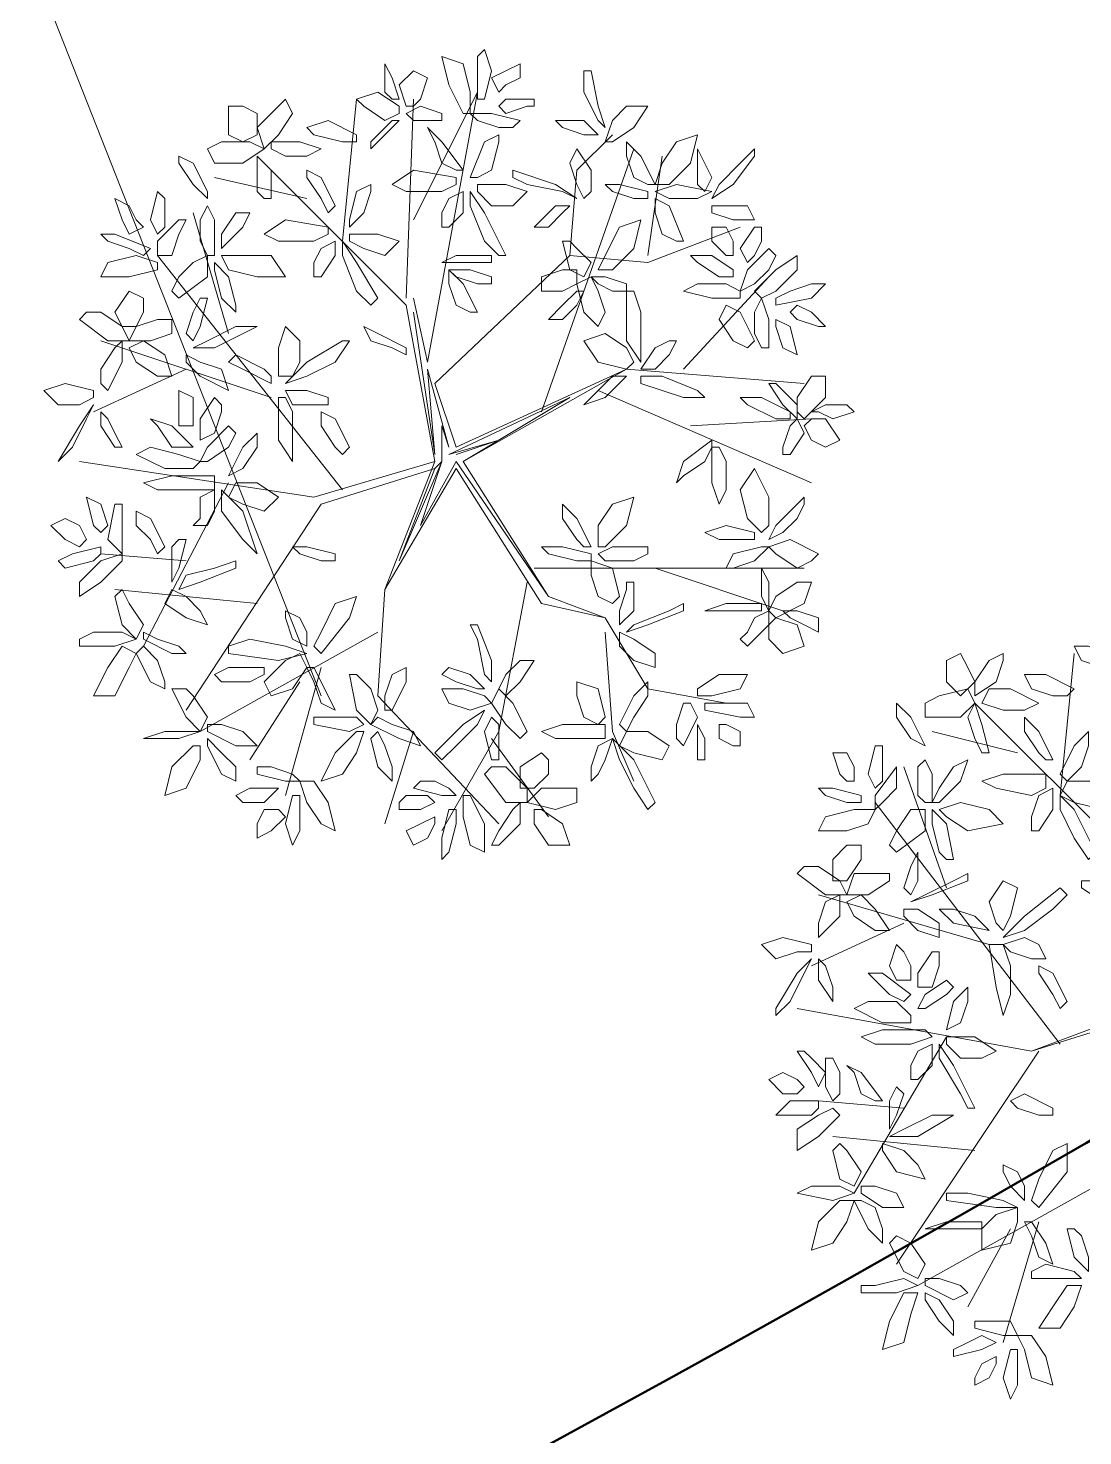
# Model space of a CAD drawing. Header units: millimetres. Extents: x 2529 to 2673, y 1639 to 1859.
# Drawn here: x 2622.04 to 2626.23, y 1717.54 to 1723.13 of the extents above; entities that cross this region are included whole.
import ezdxf

# ---------------------------------------------------------------- set-up
doc = ezdxf.new("R2010")
doc.units = ezdxf.units.MM
doc.layers.add('PDF_0', color=7, linetype='Continuous')
doc.layers.add('PDF_CVL_CUADCON_TIT', color=7, linetype='Continuous')

msp = doc.modelspace()

# ---------------------------------------------------------------- linework, layer by layer
at = {"layer": 'PDF_0', "lineweight": 9}
for points in [[(2623.8226, 1722.9087), (2623.8226, 1723.0216), (2623.8509, 1723.0499), (2623.8791, 1722.9652), (2623.8509, 1722.8522), (2623.8226, 1722.8522)], [(2623.4837, 1722.8522), (2623.512, 1722.8522), (2623.4837, 1722.9369), (2623.4555, 1722.9934), (2623.4555, 1722.9652), (2623.4555, 1722.8805)], [(2623.7944, 1722.7957), (2623.7661, 1722.7957), (2623.7097, 1722.9087), (2623.6814, 1723.0216), (2623.7661, 1722.9934), (2623.7944, 1722.8805)], [(2623.9073, 1722.8805), (2623.8791, 1722.9369), (2623.9356, 1722.9652), (2623.9921, 1722.9934), (2623.9921, 1722.9369), (2623.9356, 1722.9087)], [(2623.5685, 1722.824), (2623.5402, 1722.824), (2623.512, 1722.9087), (2623.5685, 1722.9652), (2623.6249, 1722.9369), (2623.5967, 1722.8522)], [(2624.2462, 1722.8805), (2624.3027, 1722.7675), (2624.3309, 1722.7393), (2624.3027, 1722.824), (2624.2745, 1722.9652), (2624.2462, 1722.9652)], [(2623.4555, 1722.7675), (2623.3708, 1722.824), (2623.3425, 1722.8522), (2623.4273, 1722.8805), (2623.512, 1722.824), (2623.512, 1722.7957)], [(2622.9472, 1722.7957), (2622.9472, 1722.711), (2622.8907, 1722.6828), (2622.8342, 1722.711), (2622.8342, 1722.824), (2622.8907, 1722.824)], [(2623.0601, 1722.8522), (2623.0884, 1722.7957), (2623.0319, 1722.711), (2622.9754, 1722.6545), (2622.9472, 1722.7393), (2623.0037, 1722.7957)], [(2623.6532, 1722.7675), (2623.5685, 1722.7675), (2623.5402, 1722.7957), (2623.5967, 1722.824), (2623.6814, 1722.7957), (2623.6814, 1722.7675)], [(2624.0203, 1722.824), (2623.9356, 1722.7957), (2623.9073, 1722.824), (2623.9356, 1722.8522), (2624.0485, 1722.8522), (2624.0485, 1722.824)], [(2624.3309, 1722.6828), (2624.3592, 1722.6828), (2624.4439, 1722.7393), (2624.5004, 1722.824), (2624.4157, 1722.824), (2624.3592, 1722.7675)], [(2623.2861, 1722.6828), (2623.1731, 1722.711), (2623.1449, 1722.7393), (2623.2296, 1722.7675), (2623.3425, 1722.711), (2623.3425, 1722.6828)], [(2623.4273, 1722.711), (2623.4837, 1722.7675), (2623.512, 1722.7675), (2623.4837, 1722.7393), (2623.399, 1722.6545), (2623.399, 1722.6828)], [(2623.9073, 1722.7393), (2623.8226, 1722.7675), (2623.7944, 1722.7957), (2623.8791, 1722.7957), (2623.9921, 1722.7675), (2623.9638, 1722.7393)], [(2624.1615, 1722.7393), (2624.1333, 1722.7675), (2624.2462, 1722.7675), (2624.3027, 1722.711), (2624.2462, 1722.711)], [(2623.6814, 1722.5981), (2623.6532, 1722.6828), (2623.6249, 1722.7393), (2623.6814, 1722.6828), (2623.7661, 1722.5698), (2623.7379, 1722.5698)], [(2623.8791, 1722.5698), (2623.9073, 1722.6828), (2623.9073, 1722.711), (2623.8509, 1722.6828), (2623.7944, 1722.5416), (2623.8226, 1722.5416)], [(2624.5286, 1722.5133), (2624.5851, 1722.5133), (2624.6698, 1722.5981), (2624.698, 1722.711), (2624.6133, 1722.6828), (2624.5569, 1722.5981)], [(2622.806, 1722.6828), (2622.919, 1722.6828), (2622.9754, 1722.6545), (2622.8907, 1722.5981), (2622.7778, 1722.5981), (2622.7495, 1722.6545)], [(2623.0037, 1722.6545), (2623.0037, 1722.6828), (2623.1166, 1722.6828), (2623.2013, 1722.6545), (2623.1449, 1722.6263), (2623.0601, 1722.6263)], [(2624.2462, 1722.4569), (2624.2745, 1722.4851), (2624.2745, 1722.5698), (2624.218, 1722.6545), (2624.1897, 1722.5981), (2624.218, 1722.5133)], [(2624.4439, 1722.5416), (2624.4157, 1722.6263), (2624.4157, 1722.6828), (2624.4721, 1722.6263), (2624.5286, 1722.5133), (2624.5004, 1722.5133)], [(2624.698, 1722.5981), (2624.698, 1722.5133), (2624.7263, 1722.4851), (2624.7545, 1722.5416), (2624.698, 1722.6545), (2624.698, 1722.6263)], [(2624.8675, 1722.5981), (2624.7828, 1722.5133), (2624.7545, 1722.4569), (2624.8392, 1722.5133), (2624.924, 1722.6263), (2624.924, 1722.6545)], [(2622.693, 1722.5133), (2622.6366, 1722.5981), (2622.6366, 1722.6263), (2622.693, 1722.5981), (2622.7495, 1722.4851), (2622.7495, 1722.4569)], [(2622.9472, 1722.4851), (2622.9472, 1722.5981), (2622.9472, 1722.6263), (2623.0037, 1722.5698), (2623.0037, 1722.4569), (2622.9754, 1722.4569)], [(2623.2013, 1722.4569), (2623.1449, 1722.5416), (2623.1449, 1722.5698), (2623.2013, 1722.5416), (2623.2578, 1722.4286), (2623.2296, 1722.4004)], [(2623.6814, 1722.4851), (2623.5402, 1722.4851), (2623.4837, 1722.5133), (2623.5685, 1722.5698), (2623.7379, 1722.5416), (2623.7379, 1722.5133)], [(2624.0203, 1722.5133), (2624.1615, 1722.4851), (2624.218, 1722.4569), (2624.1333, 1722.5133), (2623.9638, 1722.5698), (2623.9638, 1722.5416)], [(2622.5801, 1722.4286), (2622.5801, 1722.3439), (2622.5518, 1722.3157), (2622.5236, 1722.3721), (2622.5518, 1722.4851), (2622.5801, 1722.4569)], [(2623.3708, 1722.4004), (2623.399, 1722.4851), (2623.399, 1722.5133), (2623.3425, 1722.4851), (2623.3143, 1722.3721), (2623.3143, 1722.3439)], [(2623.6814, 1722.3439), (2623.7097, 1722.3439), (2623.7661, 1722.4004), (2623.7661, 1722.4851), (2623.7097, 1722.4569), (2623.6814, 1722.4004)], [(2623.8509, 1722.2874), (2623.7944, 1722.4286), (2623.7944, 1722.4851), (2623.8509, 1722.4004), (2623.9356, 1722.2309), (2623.9073, 1722.2309)], [(2623.8226, 1722.4851), (2623.8226, 1722.5133), (2623.9356, 1722.5133), (2624.0203, 1722.4851), (2623.9638, 1722.4286), (2623.8791, 1722.4286)], [(2624.4439, 1722.4569), (2624.3592, 1722.4851), (2624.3309, 1722.5133), (2624.3874, 1722.5133), (2624.5004, 1722.4851), (2624.5004, 1722.4569)], [(2624.698, 1722.4569), (2624.7545, 1722.4851), (2624.6133, 1722.5133), (2624.5286, 1722.4851), (2624.5851, 1722.4569)], [(2622.4954, 1722.3439), (2622.4389, 1722.3157), (2622.4106, 1722.3721), (2622.3824, 1722.4569), (2622.4389, 1722.4286), (2622.4671, 1722.3721)], [(2622.7213, 1722.2874), (2622.7213, 1722.3721), (2622.7495, 1722.4286), (2622.7778, 1722.3721), (2622.7778, 1722.2309), (2622.7495, 1722.2309)], [(2624.105, 1722.3439), (2624.0485, 1722.3439), (2624.1333, 1722.4286), (2624.1897, 1722.4286), (2624.1615, 1722.4004)], [(2624.5569, 1722.3157), (2624.5286, 1722.4004), (2624.5286, 1722.4569), (2624.5851, 1722.4286), (2624.6416, 1722.2874), (2624.6133, 1722.2874)], [(2624.7545, 1722.4286), (2624.7545, 1722.4004), (2624.8392, 1722.3721), (2624.924, 1722.3721), (2624.8957, 1722.4286), (2624.811, 1722.4286)], [(2622.6366, 1722.3157), (2622.6083, 1722.2309), (2622.5518, 1722.2309), (2622.5518, 1722.2874), (2622.6366, 1722.3721), (2622.6648, 1722.3721)], [(2622.806, 1722.3157), (2622.806, 1722.2592), (2622.8907, 1722.3439), (2622.919, 1722.4004), (2622.8625, 1722.4004)], [(2623.1731, 1722.2874), (2623.0319, 1722.2874), (2622.9754, 1722.3157), (2623.0601, 1722.3721), (2623.2296, 1722.3439), (2623.2296, 1722.3157)], [(2624.3027, 1722.1745), (2624.3592, 1722.1745), (2624.4439, 1722.2592), (2624.4721, 1722.3721), (2624.3874, 1722.3439), (2624.3309, 1722.2309)], [(2624.8392, 1722.2309), (2624.811, 1722.2309), (2624.7545, 1722.2874), (2624.7545, 1722.3439), (2624.811, 1722.3439), (2624.8392, 1722.2874)], [(2624.9522, 1722.2874), (2624.924, 1722.2309), (2624.8957, 1722.2027), (2624.8675, 1722.2592), (2624.924, 1722.3439), (2624.9522, 1722.3439)], [(2622.4389, 1722.2592), (2622.3542, 1722.2874), (2622.3259, 1722.3157), (2622.3824, 1722.3157), (2622.5236, 1722.2592), (2622.4954, 1722.2309)], [(2623.1731, 1722.1462), (2623.2013, 1722.1462), (2623.2578, 1722.2309), (2623.2578, 1722.2874), (2623.2013, 1722.2592), (2623.1731, 1722.2027)], [(2623.3425, 1722.0897), (2623.2861, 1722.2309), (2623.2861, 1722.2874), (2623.3425, 1722.2027), (2623.4273, 1722.0615), (2623.399, 1722.0333)], [(2623.3143, 1722.2874), (2623.3143, 1722.3157), (2623.4273, 1722.3157), (2623.512, 1722.2874), (2623.4555, 1722.2309), (2623.3708, 1722.2592)], [(2624.218, 1722.2592), (2624.2745, 1722.2027), (2624.2462, 1722.1462), (2624.1897, 1722.1745), (2624.1615, 1722.2874), (2624.1897, 1722.2874)], [(2622.5518, 1722.2027), (2622.5518, 1722.1745), (2622.4389, 1722.1462), (2622.3259, 1722.1462), (2622.3542, 1722.2027), (2622.4671, 1722.2309)], [(2622.6366, 1722.1462), (2622.693, 1722.2027), (2622.7495, 1722.2309), (2622.7495, 1722.1462), (2622.6366, 1722.0615), (2622.6083, 1722.0897)], [(2622.806, 1722.2309), (2622.8342, 1722.1745), (2622.9472, 1722.1462), (2623.0601, 1722.1462), (2623.0037, 1722.2309), (2622.8907, 1722.2309)], [(2623.8226, 1722.2027), (2623.7097, 1722.2027), (2623.6814, 1722.2027), (2623.7379, 1722.2309), (2623.8791, 1722.2309), (2623.8791, 1722.2027)], [(2624.7828, 1722.1462), (2624.698, 1722.2027), (2624.6698, 1722.2309), (2624.7545, 1722.2309), (2624.8392, 1722.1745), (2624.8392, 1722.1462)], [(2624.9804, 1722.1745), (2624.924, 1722.118), (2624.8675, 1722.0897), (2624.8957, 1722.1745), (2624.9804, 1722.2592), (2625.0087, 1722.2309)], [(2624.9522, 1722.0615), (2624.924, 1722.0897), (2625.0087, 1722.1745), (2625.0934, 1722.2309), (2625.0934, 1722.1745), (2625.0087, 1722.0897)], [(2622.806, 1722.0615), (2622.7778, 1722.1745), (2622.7778, 1722.2027), (2622.8342, 1722.1462), (2622.8625, 1722.0333), (2622.8625, 1722.005)], [(2623.8226, 1722.118), (2623.7379, 1722.1462), (2623.7097, 1722.1745), (2623.7944, 1722.1745), (2623.8791, 1722.1462), (2623.8791, 1722.118)], [(2623.7379, 1722.0333), (2623.7097, 1722.118), (2623.7097, 1722.1745), (2623.7661, 1722.118), (2623.8226, 1722.005), (2623.7944, 1722.005)], [(2624.218, 1722.1745), (2624.218, 1722.118), (2624.1615, 1722.0897), (2624.0768, 1722.0897), (2624.0768, 1722.1462), (2624.1615, 1722.1745)], [(2624.3027, 1722.0897), (2624.3309, 1722.005), (2624.3027, 1721.9485), (2624.2462, 1722.005), (2624.218, 1722.118), (2624.2745, 1722.1462)], [(2624.3592, 1722.0897), (2624.3027, 1722.118), (2624.2745, 1722.1462), (2624.3309, 1722.1462), (2624.4157, 1722.118), (2624.4157, 1722.0897)], [(2624.8675, 1722.0897), (2624.8675, 1722.0615), (2624.7545, 1722.0615), (2624.6416, 1722.0897), (2624.698, 1722.118), (2624.811, 1722.118)], [(2625.0652, 1722.0897), (2625.1499, 1722.118), (2625.2064, 1722.118), (2625.1499, 1722.0615), (2625.0087, 1722.0333), (2625.0087, 1722.0615)], [(2622.4954, 1722.005), (2622.4671, 1721.9485), (2622.4106, 1721.9485), (2622.3824, 1722.005), (2622.4389, 1722.0897), (2622.4954, 1722.0615)], [(2622.693, 1722.005), (2622.6648, 1721.9203), (2622.693, 1721.8921), (2622.7213, 1721.9485), (2622.7495, 1722.0615), (2622.7213, 1722.0615)], [(2624.2462, 1722.0897), (2624.218, 1722.0897), (2624.1615, 1722.0333), (2624.105, 1721.9768), (2624.1615, 1721.9768), (2624.218, 1722.0333)], [(2624.4721, 1722.005), (2624.4721, 1721.8638), (2624.4721, 1721.8073), (2624.4157, 1721.8921), (2624.4157, 1722.0897), (2624.4439, 1722.0897)], [(2624.924, 1721.9203), (2624.924, 1722.005), (2624.9522, 1722.0615), (2624.9804, 1721.9768), (2624.9804, 1721.8638), (2624.9522, 1721.8638)], [(2622.3259, 1722.005), (2622.4106, 1721.9485), (2622.4389, 1721.8921), (2622.3542, 1721.8921), (2622.2412, 1721.9768), (2622.2694, 1722.005)], [(2624.8392, 1721.8921), (2624.7828, 1721.9768), (2624.811, 1722.0333), (2624.8675, 1722.005), (2624.924, 1721.8921), (2624.8957, 1721.8638)], [(2625.0652, 1722.005), (2625.0934, 1722.0333), (2625.1499, 1722.005), (2625.2064, 1721.9485), (2625.1781, 1721.9485), (2625.0934, 1721.9768)], [(2622.6083, 1721.9768), (2622.6083, 1721.9203), (2622.5236, 1721.8921), (2622.4389, 1721.8921), (2622.4671, 1721.9485), (2622.5518, 1721.9768)], [(2622.8625, 1721.9485), (2622.7495, 1721.8921), (2622.693, 1721.8638), (2622.7778, 1721.8638), (2622.9472, 1721.9485), (2622.919, 1721.9485)], [(2623.0884, 1721.7509), (2623.0319, 1721.7509), (2623.0319, 1721.8638), (2623.0601, 1721.9485), (2623.1166, 1721.8921), (2623.1166, 1721.8073)], [(2623.4837, 1721.8638), (2623.399, 1721.8921), (2623.3708, 1721.9485), (2623.4273, 1721.9203), (2623.5402, 1721.8638), (2623.5402, 1721.8356)], [(2625.0369, 1721.8638), (2625.0934, 1721.8356), (2625.0652, 1721.9485), (2625.0087, 1721.9768), (2625.0087, 1721.9485)], [(2622.3259, 1721.7791), (2622.3824, 1721.8638), (2622.4106, 1721.8921), (2622.4106, 1721.8073), (2622.3542, 1721.6944), (2622.3259, 1721.7226)], [(2622.4389, 1721.8638), (2622.4954, 1721.8921), (2622.5801, 1721.8356), (2622.6083, 1721.7509), (2622.5518, 1721.7509), (2622.4671, 1721.8073)], [(2623.2578, 1721.8073), (2623.1449, 1721.7509), (2623.0601, 1721.7226), (2623.1449, 1721.8073), (2623.2861, 1721.8921), (2623.3143, 1721.8921)], [(2624.4439, 1721.8073), (2624.4157, 1721.7791), (2624.3027, 1721.8073), (2624.2462, 1721.8921), (2624.3309, 1721.9203), (2624.4157, 1721.8638)], [(2624.6133, 1721.8921), (2624.5851, 1721.8921), (2624.5286, 1721.8638), (2624.4721, 1721.7791), (2624.5286, 1721.7791), (2624.5851, 1721.8356)], [(2622.6648, 1721.8356), (2622.6648, 1721.8073), (2622.7213, 1721.7509), (2622.8342, 1721.6944), (2622.806, 1721.7791), (2622.7213, 1721.8073)], [(2622.9754, 1721.7791), (2622.8625, 1721.8356), (2622.8342, 1721.8073), (2622.8907, 1721.7791), (2623.0037, 1721.7226), (2623.0037, 1721.7509)], [(2622.2977, 1721.6661), (2622.2977, 1721.6944), (2622.1847, 1721.7226), (2622.1, 1721.6944), (2622.1565, 1721.6379), (2622.2412, 1721.6379)], [(2624.3592, 1721.7509), (2624.4157, 1721.7509), (2624.3309, 1721.6661), (2624.2462, 1721.6379), (2624.2745, 1721.6661)], [(2624.5569, 1721.7509), (2624.698, 1721.6944), (2624.7263, 1721.6661), (2624.6416, 1721.6661), (2624.4721, 1721.7226), (2624.4721, 1721.7509)], [(2625.0369, 1721.6944), (2625.0934, 1721.6379), (2625.0934, 1721.5814), (2625.0369, 1721.6379), (2624.9804, 1721.7226), (2625.0087, 1721.7226)], [(2625.0934, 1721.6661), (2625.1499, 1721.7509), (2625.2064, 1721.7509), (2625.2064, 1721.6661), (2625.1216, 1721.5814), (2625.0934, 1721.6097)], [(2622.693, 1721.5532), (2622.6366, 1721.5532), (2622.6366, 1721.6097), (2622.6366, 1721.6944), (2622.693, 1721.6661), (2622.693, 1721.5814)], [(2622.806, 1721.6097), (2622.7778, 1721.5249), (2622.7213, 1721.4967), (2622.7213, 1721.5814), (2622.7778, 1721.6661), (2622.806, 1721.6379)], [(2623.0884, 1721.6097), (2623.0884, 1721.4685), (2623.0884, 1721.412), (2623.0319, 1721.4967), (2623.0319, 1721.6661), (2623.0601, 1721.6661)], [(2623.2296, 1721.6379), (2623.2296, 1721.6661), (2623.1449, 1721.6944), (2623.0601, 1721.6944), (2623.0884, 1721.6379), (2623.1731, 1721.6379)], [(2625.0087, 1721.5814), (2624.8957, 1721.6379), (2624.8675, 1721.6661), (2624.9522, 1721.6661), (2625.0652, 1721.6097), (2625.0652, 1721.5814)], [(2622.213, 1721.4685), (2622.1565, 1721.412), (2622.2412, 1721.5532), (2622.2977, 1721.6379), (2622.2694, 1721.5814)], [(2622.3824, 1721.5249), (2622.3542, 1721.5814), (2622.3259, 1721.6097), (2622.3259, 1721.5532), (2622.3824, 1721.4685), (2622.4106, 1721.4685)], [(2623.2578, 1721.4685), (2623.2013, 1721.5532), (2623.2013, 1721.6097), (2623.2578, 1721.5814), (2623.3143, 1721.4685), (2623.2861, 1721.4402)], [(2625.1499, 1721.6097), (2625.1781, 1721.6097), (2625.2346, 1721.5814), (2625.3193, 1721.6097), (2625.2911, 1721.6379), (2625.2064, 1721.6379)], [(2622.6083, 1721.4685), (2622.5518, 1721.5532), (2622.5236, 1721.5814), (2622.6083, 1721.5532), (2622.693, 1721.4685), (2622.6648, 1721.4685)], [(2622.8342, 1721.4685), (2622.7495, 1721.412), (2622.7213, 1721.412), (2622.7495, 1721.4685), (2622.8342, 1721.5532), (2622.8625, 1721.5249)], [(2625.0369, 1721.4685), (2625.0652, 1721.5532), (2625.0934, 1721.5814), (2625.1216, 1721.5249), (2625.0652, 1721.4402), (2625.0369, 1721.4402)], [(2625.1216, 1721.5532), (2625.1499, 1721.5814), (2625.2064, 1721.5814), (2625.2628, 1721.4967), (2625.2064, 1721.4685), (2625.1499, 1721.4967)], [(2622.8907, 1721.3837), (2622.8342, 1721.3555), (2622.8907, 1721.4685), (2622.9472, 1721.5249), (2622.9472, 1721.4685)], [(2624.7263, 1721.412), (2624.6416, 1721.3555), (2624.6133, 1721.3273), (2624.6416, 1721.412), (2624.7545, 1721.4967), (2624.7545, 1721.4685)], [(2622.7213, 1721.412), (2622.693, 1721.3837), (2622.5801, 1721.3837), (2622.4671, 1721.4402), (2622.5236, 1721.4685), (2622.6366, 1721.4402)], [(2624.811, 1721.412), (2624.811, 1721.299), (2624.7828, 1721.2426), (2624.7545, 1721.3273), (2624.7545, 1721.4685), (2624.7828, 1721.4685)], [(2624.9522, 1721.1296), (2624.9804, 1721.1578), (2624.9804, 1721.2708), (2624.924, 1721.3837), (2624.8675, 1721.299), (2624.8957, 1721.1861)], [(2622.693, 1721.299), (2622.5518, 1721.299), (2622.4954, 1721.3273), (2622.6083, 1721.3555), (2622.7778, 1721.3555), (2622.7778, 1721.299)], [(2622.8342, 1721.2708), (2622.8625, 1721.3273), (2622.9472, 1721.3273), (2623.0319, 1721.2708), (2622.9754, 1721.2143), (2622.8907, 1721.2426)], [(2622.3259, 1721.2426), (2622.2694, 1721.2708), (2622.2977, 1721.1578), (2622.3259, 1721.1296), (2622.3542, 1721.1578)], [(2622.693, 1721.1578), (2622.7495, 1721.1578), (2622.7778, 1721.2143), (2622.7778, 1721.299), (2622.7213, 1721.2708), (2622.7213, 1721.1861)], [(2622.8907, 1721.1014), (2622.9472, 1721.0449), (2622.8907, 1721.2143), (2622.806, 1721.299), (2622.806, 1721.2143)], [(2624.3027, 1721.0731), (2624.3309, 1721.0731), (2624.4157, 1721.1578), (2624.4439, 1721.2708), (2624.3592, 1721.2426), (2624.3027, 1721.1578)], [(2625.0934, 1721.1861), (2625.0369, 1721.1296), (2624.9804, 1721.1014), (2625.0087, 1721.1578), (2625.1216, 1721.2708), (2625.1216, 1721.2426)], [(2622.4106, 1721.1861), (2622.4106, 1721.1014), (2622.4106, 1721.0449), (2622.3542, 1721.1014), (2622.3824, 1721.2426), (2622.4106, 1721.2426)], [(2622.5236, 1721.1014), (2622.4671, 1721.1578), (2622.4671, 1721.2143), (2622.5236, 1721.1861), (2622.5801, 1721.0731), (2622.5518, 1721.0449)], [(2624.218, 1721.1014), (2624.1615, 1721.1861), (2624.1615, 1721.2426), (2624.218, 1721.1861), (2624.2745, 1721.0731), (2624.2462, 1721.0731)], [(2622.2694, 1721.1014), (2622.2412, 1721.0731), (2622.1847, 1721.1014), (2622.1282, 1721.1578), (2622.1847, 1721.1861), (2622.2412, 1721.1578)], [(2624.8675, 1721.1014), (2624.7828, 1721.1014), (2624.7263, 1721.1296), (2624.811, 1721.1578), (2624.924, 1721.1296), (2624.924, 1721.1014)], [(2622.6083, 1721.0731), (2622.6083, 1720.9884), (2622.6083, 1720.9319), (2622.6366, 1720.9884), (2622.6648, 1721.1014), (2622.6366, 1721.1014)], [(2625.0934, 1720.9884), (2625.0087, 1721.0449), (2624.9804, 1721.0731), (2625.0652, 1721.1014), (2625.1781, 1721.0449), (2625.1499, 1721.0166)], [(2622.2977, 1721.0166), (2622.1847, 1720.9884), (2622.1565, 1721.0166), (2622.213, 1721.0449), (2622.3259, 1721.0731), (2622.3259, 1721.0449)], [(2622.4106, 1721.0449), (2622.4106, 1721.0166), (2622.3259, 1720.9319), (2622.2412, 1720.8754), (2622.2412, 1720.9319), (2622.3259, 1721.0166)], [(2623.2013, 1721.0166), (2623.1166, 1721.0449), (2623.0884, 1721.0731), (2623.1449, 1721.0731), (2623.2578, 1721.0449), (2623.2578, 1721.0166)], [(2624.218, 1721.0166), (2624.105, 1721.0449), (2624.0768, 1721.0731), (2624.1615, 1721.0731), (2624.2745, 1721.0449), (2624.2745, 1721.0166)], [(2624.4439, 1721.0166), (2624.3309, 1721.0166), (2624.3027, 1721.0449), (2624.3592, 1721.0731), (2624.5004, 1721.0731), (2624.5004, 1721.0449)], [(2624.924, 1721.0166), (2624.8392, 1720.9884), (2624.811, 1720.9884), (2624.8392, 1721.0449), (2624.9522, 1721.0731), (2624.9804, 1721.0731)], [(2622.7778, 1720.9884), (2622.6648, 1720.9602), (2622.6366, 1720.9037), (2622.7213, 1720.9319), (2622.8625, 1720.9884), (2622.8625, 1721.0166)], [(2624.3027, 1720.8754), (2624.2745, 1720.9602), (2624.2745, 1721.0166), (2624.3592, 1720.9884), (2624.3874, 1720.8754), (2624.3592, 1720.8472)], [(2624.9804, 1720.9319), (2624.9522, 1720.9884), (2624.9522, 1720.8754), (2624.9804, 1720.819), (2624.9804, 1720.8754)], [(2624.4157, 1720.9037), (2624.3874, 1720.819), (2624.3874, 1720.7625), (2624.4439, 1720.819), (2624.4439, 1720.9319), (2624.4157, 1720.9319)], [(2625.0087, 1720.8754), (2625.0934, 1720.9319), (2625.1499, 1720.9319), (2625.1216, 1720.8472), (2625.0087, 1720.7907), (2624.9804, 1720.819)], [(2622.4389, 1720.8472), (2622.4954, 1720.7625), (2622.4671, 1720.706), (2622.4106, 1720.7625), (2622.3824, 1720.8754), (2622.4106, 1720.9037)], [(2622.6083, 1720.9037), (2622.5801, 1720.8472), (2622.6648, 1720.7907), (2622.7495, 1720.7625), (2622.7213, 1720.819), (2622.6648, 1720.8754)], [(2623.2013, 1720.7342), (2623.2578, 1720.8472), (2623.3425, 1720.8754), (2623.3143, 1720.7907), (2623.2013, 1720.6495), (2623.1731, 1720.6778)], [(2623.0601, 1720.819), (2623.0601, 1720.7907), (2623.0884, 1720.706), (2623.1449, 1720.6778), (2623.1449, 1720.7342), (2623.1166, 1720.7907)], [(2624.5851, 1720.819), (2624.4439, 1720.7625), (2624.4157, 1720.7342), (2624.5004, 1720.7625), (2624.6416, 1720.819), (2624.6416, 1720.8472)], [(2624.8957, 1720.819), (2624.7828, 1720.819), (2624.7263, 1720.819), (2624.811, 1720.8472), (2624.9522, 1720.8472), (2624.9522, 1720.819)], [(2624.8957, 1720.7342), (2624.924, 1720.7907), (2624.9804, 1720.819), (2624.9804, 1720.7625), (2624.8957, 1720.6778), (2624.8675, 1720.706)], [(2625.0369, 1720.819), (2625.0652, 1720.7907), (2625.1216, 1720.7625), (2625.1781, 1720.7342), (2625.1781, 1720.7907), (2625.0934, 1720.819)], [(2623.8226, 1720.706), (2623.8509, 1720.5648), (2623.8791, 1720.5366), (2623.8791, 1720.6213), (2623.8226, 1720.7625), (2623.7944, 1720.7625)], [(2624.9804, 1720.7625), (2625.0087, 1720.7907), (2625.0934, 1720.7625), (2625.1216, 1720.6778), (2625.0369, 1720.6495), (2624.9804, 1720.706)], [(2622.2977, 1720.7342), (2622.4106, 1720.7342), (2622.4671, 1720.706), (2622.3824, 1720.6778), (2622.2412, 1720.6778), (2622.2412, 1720.706)], [(2622.5518, 1720.706), (2622.6366, 1720.6778), (2622.6648, 1720.6495), (2622.6083, 1720.6495), (2622.4954, 1720.706), (2622.4954, 1720.7342)], [(2622.919, 1720.706), (2623.0601, 1720.6778), (2623.1449, 1720.6495), (2623.0319, 1720.6213), (2622.8342, 1720.6495), (2622.8342, 1720.6778)], [(2624.3874, 1720.7342), (2624.3874, 1720.6778), (2624.4439, 1720.6213), (2624.5286, 1720.593), (2624.5286, 1720.6495), (2624.4439, 1720.706)], [(2622.4671, 1720.6495), (2622.4106, 1720.6778), (2622.3542, 1720.593), (2622.2977, 1720.4801), (2622.3824, 1720.4801), (2622.4389, 1720.593)], [(2622.5518, 1720.6213), (2622.5801, 1720.5366), (2622.5801, 1720.5083), (2622.5236, 1720.5366), (2622.4671, 1720.6495), (2622.4954, 1720.6778)], [(2623.1166, 1720.6495), (2623.1449, 1720.593), (2623.0884, 1720.5083), (2623.0037, 1720.4801), (2622.9754, 1720.5366), (2623.0601, 1720.6213)], [(2625.7712, 1720.593), (2625.7994, 1720.5366), (2625.7429, 1720.4801), (2625.6864, 1720.5366), (2625.6864, 1720.6213), (2625.7429, 1720.6495)], [(2625.9124, 1720.6495), (2625.9124, 1720.6213), (2625.8841, 1720.5366), (2625.7994, 1720.4801), (2625.7994, 1720.5366), (2625.8559, 1720.6213)], [(2626.3077, 1720.593), (2626.223, 1720.6213), (2626.1948, 1720.6778), (2626.2512, 1720.6778), (2626.3642, 1720.6213), (2626.3642, 1720.593)], [(2622.919, 1720.5366), (2622.806, 1720.5366), (2622.7778, 1720.5648), (2622.8342, 1720.593), (2622.9754, 1720.593), (2622.9754, 1720.5648)], [(2623.1731, 1720.5366), (2623.2013, 1720.4518), (2623.2578, 1720.4236), (2623.2296, 1720.4801), (2623.1731, 1720.593), (2623.1449, 1720.593)], [(2623.4555, 1720.4801), (2623.4837, 1720.5648), (2623.5402, 1720.593), (2623.5402, 1720.5366), (2623.4837, 1720.4236), (2623.4555, 1720.4236)], [(2623.7379, 1720.5366), (2623.8226, 1720.5083), (2623.8509, 1720.5083), (2623.7944, 1720.5648), (2623.7097, 1720.593), (2623.6814, 1720.5648)], [(2623.9073, 1720.5083), (2623.9356, 1720.4801), (2623.9921, 1720.5366), (2624.0485, 1720.6213), (2623.9921, 1720.6213), (2623.9356, 1720.5648)], [(2623.399, 1720.5083), (2623.4273, 1720.4236), (2623.399, 1720.3671), (2623.3425, 1720.4236), (2623.3143, 1720.5648), (2623.3425, 1720.5648)], [(2624.2462, 1720.3954), (2624.218, 1720.4801), (2624.218, 1720.5366), (2624.3027, 1720.5083), (2624.3309, 1720.3954), (2624.3027, 1720.3671)], [(2624.4439, 1720.3954), (2624.5004, 1720.4801), (2624.5004, 1720.5366), (2624.4439, 1720.4801), (2624.3874, 1720.3671), (2624.4157, 1720.3389)], [(2624.698, 1720.4801), (2624.698, 1720.5083), (2624.7828, 1720.5648), (2624.8957, 1720.5648), (2624.8675, 1720.5083), (2624.7545, 1720.4801)], [(2626.11, 1720.4801), (2626.0253, 1720.5083), (2625.9971, 1720.5648), (2626.0818, 1720.5648), (2626.1948, 1720.5083), (2626.1665, 1720.4801)], [(2622.693, 1720.4801), (2622.7495, 1720.3954), (2622.7213, 1720.3389), (2622.6648, 1720.3954), (2622.6083, 1720.5083), (2622.6648, 1720.5083)], [(2623.8791, 1720.4518), (2623.8509, 1720.4801), (2623.7661, 1720.5083), (2623.6814, 1720.5083), (2623.7097, 1720.4518), (2623.7944, 1720.4236)], [(2623.9356, 1720.3671), (2623.8791, 1720.4518), (2623.9073, 1720.5083), (2623.9638, 1720.4518), (2624.0203, 1720.3389), (2623.9921, 1720.3106)], [(2625.6582, 1720.4801), (2625.7712, 1720.5083), (2625.7994, 1720.4518), (2625.7429, 1720.3954), (2625.6017, 1720.3954), (2625.6017, 1720.4518)], [(2625.8276, 1720.4518), (2625.8559, 1720.5083), (2625.9406, 1720.5083), (2626.0536, 1720.4518), (2625.9971, 1720.4236), (2625.9124, 1720.4236)], [(2623.7379, 1720.2824), (2623.8226, 1720.3671), (2623.8509, 1720.4236), (2623.7661, 1720.3671), (2623.6532, 1720.2542), (2623.6814, 1720.2259)], [(2624.6133, 1720.3671), (2624.6416, 1720.4518), (2624.6698, 1720.4518), (2624.698, 1720.3954), (2624.6416, 1720.2824), (2624.6133, 1720.3106)], [(2624.7828, 1720.4518), (2624.8957, 1720.4518), (2624.924, 1720.3954), (2624.8675, 1720.3954), (2624.7263, 1720.4236), (2624.7263, 1720.4518)], [(2625.5452, 1720.3106), (2625.6017, 1720.2824), (2625.5452, 1720.3954), (2625.4888, 1720.4518), (2625.4888, 1720.3954)], [(2625.7994, 1720.3106), (2625.7712, 1720.3954), (2625.7994, 1720.4518), (2625.8276, 1720.3671), (2625.8559, 1720.2542), (2625.8276, 1720.2542)], [(2622.806, 1720.3671), (2622.8907, 1720.3389), (2622.9472, 1720.2824), (2622.8625, 1720.2824), (2622.7495, 1720.3389), (2622.7495, 1720.3671)], [(2623.2296, 1720.3954), (2623.3425, 1720.3954), (2623.3708, 1720.3671), (2623.3143, 1720.3389), (2623.1731, 1720.3671), (2623.1731, 1720.3954)], [(2623.4837, 1720.3671), (2623.5685, 1720.3389), (2623.5967, 1720.2824), (2623.512, 1720.3106), (2623.399, 1720.3671), (2623.4273, 1720.3954)], [(2623.9073, 1720.2824), (2623.9073, 1720.3671), (2623.8791, 1720.3954), (2623.8509, 1720.3389), (2623.8791, 1720.2259), (2623.9073, 1720.2259)], [(2624.2462, 1720.3106), (2624.1333, 1720.3106), (2624.0768, 1720.3389), (2624.1615, 1720.3671), (2624.3309, 1720.3671), (2624.3309, 1720.3106)], [(2624.698, 1720.2542), (2624.698, 1720.3389), (2624.698, 1720.3671), (2624.7263, 1720.3106), (2624.7263, 1720.2259), (2624.698, 1720.2259)], [(2624.7828, 1720.3671), (2624.811, 1720.3671), (2624.8675, 1720.3389), (2624.8675, 1720.2824), (2624.8392, 1720.2824), (2624.7828, 1720.3106)], [(2626.0536, 1720.2542), (2625.9971, 1720.3389), (2625.9971, 1720.3954), (2626.0536, 1720.3389), (2626.11, 1720.2259), (2626.0818, 1720.2259)], [(2622.5801, 1720.3389), (2622.6648, 1720.3389), (2622.7213, 1720.3389), (2622.6366, 1720.3106), (2622.5236, 1720.3106), (2622.4954, 1720.3106)], [(2622.806, 1720.2542), (2622.8625, 1720.1977), (2622.8625, 1720.1412), (2622.806, 1720.1694), (2622.7495, 1720.2824), (2622.7495, 1720.3106)], [(2623.3708, 1720.3389), (2623.3425, 1720.3389), (2623.2578, 1720.2542), (2623.2013, 1720.1412), (2623.2861, 1720.1694), (2623.3425, 1720.2542)], [(2623.4555, 1720.2824), (2623.4837, 1720.1977), (2623.4837, 1720.1412), (2623.4273, 1720.1977), (2623.399, 1720.3106), (2623.4273, 1720.3389)], [(2624.2745, 1720.1412), (2624.3027, 1720.1694), (2624.3309, 1720.2259), (2624.3592, 1720.3106), (2624.3027, 1720.2824), (2624.2745, 1720.1977)], [(2624.4439, 1720.113), (2624.3874, 1720.2259), (2624.3592, 1720.3106), (2624.4439, 1720.2259), (2624.5286, 1720.0565), (2624.5004, 1720.0282)], [(2624.3874, 1720.2824), (2624.4157, 1720.3389), (2624.5004, 1720.3389), (2624.5851, 1720.2824), (2624.5569, 1720.2259), (2624.4439, 1720.2542)], [(2626.223, 1720.1977), (2626.2512, 1720.2824), (2626.2512, 1720.3389), (2626.1948, 1720.2824), (2626.1383, 1720.1694), (2626.1665, 1720.1412)], [(2622.7213, 1720.2824), (2622.693, 1720.2824), (2622.6083, 1720.1977), (2622.5801, 1720.0847), (2622.6648, 1720.113), (2622.7213, 1720.2259)], [(2624.105, 1720.1694), (2624.0485, 1720.113), (2623.9921, 1720.113), (2623.9921, 1720.1977), (2624.0768, 1720.2542), (2624.105, 1720.2259)], [(2625.3193, 1720.1412), (2625.2911, 1720.1412), (2625.2628, 1720.1694), (2625.2346, 1720.2542), (2625.2911, 1720.2542), (2625.3193, 1720.1977)], [(2625.4323, 1720.2259), (2625.4323, 1720.1412), (2625.404, 1720.113), (2625.3758, 1720.1694), (2625.404, 1720.2824), (2625.4323, 1720.2824)], [(2623.0037, 1720.1977), (2623.0884, 1720.1694), (2623.1166, 1720.1412), (2623.0601, 1720.1412), (2622.9472, 1720.1694), (2622.9472, 1720.1977)], [(2623.9356, 1720.1977), (2624.0203, 1720.113), (2624.0203, 1720.0565), (2623.9356, 1720.0565), (2623.8509, 1720.1694), (2623.8791, 1720.1977)], [(2625.4888, 1720.113), (2625.4323, 1720.0565), (2625.404, 1720.0282), (2625.404, 1720.0847), (2625.4888, 1720.1977), (2625.4888, 1720.1694)], [(2625.5735, 1720.0847), (2625.5735, 1720.1977), (2625.6017, 1720.2259), (2625.63, 1720.1694), (2625.63, 1720.0565), (2625.6017, 1720.0565)], [(2625.6582, 1720.113), (2625.7147, 1720.1977), (2625.7712, 1720.2259), (2625.7429, 1720.1412), (2625.6582, 1720.0565), (2625.63, 1720.0565)], [(2623.1166, 1720.1412), (2623.1731, 1720.1412), (2623.2296, 1720.0565), (2623.2578, 1719.9435), (2623.2013, 1719.9718), (2623.1449, 1720.0565)], [(2623.6532, 1720.1412), (2623.7097, 1720.113), (2623.7379, 1720.0847), (2623.6814, 1720.0847), (2623.5685, 1720.113), (2623.5967, 1720.1412)], [(2626.0253, 1720.0847), (2625.8841, 1720.113), (2625.8276, 1720.1412), (2625.9124, 1720.1694), (2626.0818, 1720.1694), (2626.0818, 1720.113)], [(2626.1383, 1720.0847), (2626.1665, 1720.1412), (2626.2795, 1720.1412), (2626.3642, 1720.0847), (2626.3077, 1720.0282), (2626.1948, 1720.0565)], [(2622.919, 1720.113), (2623.0037, 1720.113), (2623.0319, 1720.113), (2622.9754, 1720.0565), (2622.8907, 1720.0565), (2622.8625, 1720.0847)], [(2623.1166, 1720.0282), (2623.1166, 1719.9435), (2623.0884, 1719.887), (2623.0601, 1719.9718), (2623.0884, 1720.0847), (2623.1166, 1720.0847)], [(2623.5402, 1720.0847), (2623.6249, 1720.0847), (2623.6532, 1720.0565), (2623.5967, 1720.0282), (2623.512, 1720.0282), (2623.512, 1720.0565)], [(2623.7661, 1720.0847), (2623.7944, 1720.0847), (2623.8509, 1719.9718), (2623.8509, 1719.8588), (2623.7944, 1719.887), (2623.7661, 1720)], [(2624.218, 1720.113), (2624.218, 1720.0565), (2624.1333, 1720.0282), (2624.0203, 1720.0565), (2624.0768, 1720.113), (2624.1615, 1720.113)], [(2625.2911, 1720.0565), (2625.2064, 1720.0847), (2625.1781, 1720.113), (2625.2346, 1720.113), (2625.3476, 1720.0847), (2625.3476, 1720.0565)], [(2626.0253, 1719.9435), (2626.0536, 1719.9435), (2626.11, 1720.0282), (2626.11, 1720.113), (2626.0536, 1720.0847), (2626.0253, 1720)], [(2626.1948, 1719.9153), (2626.1383, 1720.0282), (2626.1383, 1720.0847), (2626.1948, 1720.0282), (2626.2795, 1719.8588), (2626.2512, 1719.8306)], [(2623.0319, 1720.0282), (2623.0601, 1720), (2623.0037, 1719.9435), (2622.9472, 1719.9153), (2622.9472, 1719.9718), (2622.9754, 1720.0282)], [(2623.7379, 1719.9718), (2623.7097, 1719.8588), (2623.6814, 1719.8306), (2623.6814, 1719.9153), (2623.7097, 1720.0282), (2623.7379, 1720.0282)], [(2623.9073, 1719.9435), (2623.9638, 1720.0282), (2623.9921, 1720.0565), (2623.9921, 1719.9718), (2623.9073, 1719.887), (2623.8791, 1719.887)], [(2624.0485, 1720.0282), (2624.0768, 1720.0282), (2624.1615, 1719.9718), (2624.1897, 1719.887), (2624.105, 1719.887), (2624.0485, 1719.9718)], [(2625.404, 1720.0282), (2625.3758, 1719.9718), (2625.2911, 1719.9435), (2625.1781, 1719.9435), (2625.2064, 1720), (2625.3193, 1720.0282)], [(2625.4888, 1719.9435), (2625.5452, 1720.0282), (2625.6017, 1720.0282), (2625.6017, 1719.9435), (2625.4888, 1719.8588), (2625.4605, 1719.887)], [(2625.6582, 1719.8588), (2625.63, 1719.9718), (2625.63, 1720.0282), (2625.6864, 1719.9718), (2625.7147, 1719.8306), (2625.6864, 1719.8306)], [(2625.6582, 1720.0282), (2625.6864, 1720), (2625.7712, 1719.9435), (2625.9124, 1719.9718), (2625.8559, 1720.0282), (2625.7429, 1720.0565)], [(2623.6532, 1720), (2623.6532, 1719.9718), (2623.6249, 1719.9153), (2623.5685, 1719.887), (2623.5402, 1719.9435), (2623.5967, 1719.9718)], [(2625.3476, 1719.8306), (2625.2911, 1719.7458), (2625.2346, 1719.7458), (2625.2346, 1719.8306), (2625.2911, 1719.887), (2625.3476, 1719.887)], [(2625.5452, 1719.8023), (2625.5735, 1719.8588), (2625.5735, 1719.7458), (2625.5452, 1719.6894), (2625.517, 1719.7176)], [(2625.1781, 1719.8023), (2625.2628, 1719.7458), (2625.2911, 1719.6894), (2625.2064, 1719.6894), (2625.0934, 1719.7741), (2625.1216, 1719.8023)], [(2625.4605, 1719.7741), (2625.4605, 1719.7458), (2625.3758, 1719.6894), (2625.2911, 1719.6894), (2625.3193, 1719.7741), (2625.404, 1719.7741)], [(2625.7147, 1719.7458), (2625.6017, 1719.6894), (2625.5452, 1719.6611), (2625.63, 1719.6894), (2625.7712, 1719.7458), (2625.7712, 1719.7741)], [(2625.9124, 1719.5482), (2625.8841, 1719.5764), (2625.8559, 1719.6611), (2625.9124, 1719.7458), (2625.9688, 1719.7176), (2625.9406, 1719.6047)], [(2626.3077, 1719.6611), (2626.223, 1719.7176), (2626.223, 1719.7458), (2626.2795, 1719.7458), (2626.3924, 1719.6611), (2626.3642, 1719.6329)], [(2625.1781, 1719.5764), (2625.1781, 1719.5199), (2625.2628, 1719.6047), (2625.2628, 1719.6894), (2625.2064, 1719.6611)], [(2625.2911, 1719.6611), (2625.3476, 1719.6894), (2625.404, 1719.6329), (2625.4605, 1719.5482), (2625.404, 1719.5482), (2625.3193, 1719.6047)], [(2626.11, 1719.6329), (2625.9971, 1719.5482), (2625.9124, 1719.5199), (2625.9971, 1719.6047), (2626.1383, 1719.7176), (2626.1665, 1719.6894)], [(2625.517, 1719.6329), (2625.517, 1719.6047), (2625.5735, 1719.5482), (2625.6582, 1719.5199), (2625.6582, 1719.5764), (2625.5735, 1719.6329)], [(2625.7994, 1719.6047), (2625.8559, 1719.5482), (2625.7147, 1719.5764), (2625.6582, 1719.6329), (2625.7147, 1719.6329)], [(2625.1499, 1719.4635), (2625.1499, 1719.4917), (2625.0369, 1719.5199), (2624.9522, 1719.4917), (2625.0087, 1719.4352), (2625.0934, 1719.4635)], [(2626.0818, 1719.4352), (2626.0536, 1719.4917), (2625.9971, 1719.5199), (2625.9124, 1719.4917), (2625.9406, 1719.4635), (2626.0253, 1719.4352)], [(2625.5452, 1719.3505), (2625.4888, 1719.3505), (2625.4605, 1719.407), (2625.4888, 1719.4917), (2625.517, 1719.4635), (2625.5452, 1719.407)], [(2625.6582, 1719.407), (2625.63, 1719.3223), (2625.5735, 1719.3223), (2625.5735, 1719.3787), (2625.63, 1719.4635), (2625.6582, 1719.4635)], [(2625.9406, 1719.407), (2625.9406, 1719.294), (2625.9124, 1719.2093), (2625.8841, 1719.3223), (2625.8559, 1719.4917), (2625.9124, 1719.4917)], [(2625.0652, 1719.2658), (2625.1216, 1719.3787), (2625.1499, 1719.4352), (2625.0934, 1719.3787), (2625.0087, 1719.2375), (2625.0087, 1719.2093)], [(2625.2346, 1719.3223), (2625.2346, 1719.2658), (2625.1781, 1719.3505), (2625.1781, 1719.4352), (2625.2064, 1719.407)], [(2626.11, 1719.294), (2626.0536, 1719.3787), (2626.0536, 1719.407), (2626.11, 1719.3787), (2626.1665, 1719.2658), (2626.1383, 1719.2375)], [(2625.4605, 1719.294), (2625.404, 1719.3505), (2625.3758, 1719.3787), (2625.4323, 1719.3787), (2625.5452, 1719.294), (2625.517, 1719.2658)], [(2625.6864, 1719.294), (2625.6017, 1719.2375), (2625.5735, 1719.2375), (2625.6017, 1719.294), (2625.6864, 1719.3505), (2625.7147, 1719.3223)], [(2625.7429, 1719.1811), (2625.6864, 1719.1528), (2625.7147, 1719.2658), (2625.7712, 1719.3223), (2625.7712, 1719.2658)], [(2625.5452, 1719.2093), (2625.5452, 1719.1811), (2625.4323, 1719.1811), (2625.3193, 1719.2375), (2625.3758, 1719.2658), (2625.4888, 1719.2658)], [(2625.5452, 1719.0963), (2625.404, 1719.0963), (2625.3476, 1719.1246), (2625.4323, 1719.1528), (2625.6017, 1719.1528), (2625.63, 1719.1246)], [(2625.5452, 1718.9551), (2625.5735, 1718.9551), (2625.63, 1719.0116), (2625.63, 1719.0963), (2625.5735, 1719.0681), (2625.5452, 1719.0116)], [(2625.7429, 1718.8987), (2625.6582, 1719.0399), (2625.6582, 1719.0963), (2625.7147, 1719.0116), (2625.7994, 1718.8422), (2625.7712, 1718.8422)], [(2625.6864, 1719.0963), (2625.6864, 1719.1246), (2625.7994, 1719.1246), (2625.8841, 1719.0681), (2625.8276, 1719.0399), (2625.7429, 1719.0399)], [(2625.1499, 1719.0399), (2625.2064, 1718.9834), (2625.1781, 1718.9269), (2625.1499, 1718.9834), (2625.0934, 1719.0681), (2625.1216, 1719.0681)], [(2625.2628, 1718.9834), (2625.2628, 1718.8987), (2625.2346, 1718.8704), (2625.2064, 1718.9269), (2625.2064, 1719.0399), (2625.2346, 1719.0399)], [(2625.1216, 1718.9269), (2625.0934, 1718.8987), (2625.0369, 1718.8987), (2624.9804, 1718.9551), (2625.0369, 1718.9834), (2625.0934, 1718.9551)], [(2625.3476, 1718.8987), (2625.3193, 1718.9834), (2625.2911, 1719.0116), (2625.3476, 1718.9834), (2625.4323, 1718.8704), (2625.404, 1718.8704)], [(2625.4605, 1718.8704), (2625.4605, 1718.7857), (2625.4605, 1718.7575), (2625.4888, 1718.8139), (2625.517, 1718.8987), (2625.4888, 1718.9269)], [(2625.1499, 1718.8139), (2625.0369, 1718.8139), (2625.0087, 1718.8139), (2625.0652, 1718.8704), (2625.1781, 1718.8704), (2625.1781, 1718.8422)], [(2626.0536, 1718.8139), (2625.9688, 1718.8422), (2625.9406, 1718.8704), (2625.9971, 1718.8987), (2626.11, 1718.8422), (2626.11, 1718.8139)], [(2625.2346, 1718.8422), (2625.2628, 1718.8139), (2625.1781, 1718.7292), (2625.0934, 1718.6727), (2625.0934, 1718.7575), (2625.1781, 1718.8139)], [(2625.63, 1718.8139), (2625.517, 1718.7575), (2625.4605, 1718.7292), (2625.5735, 1718.7292), (2625.7147, 1718.8139), (2625.6864, 1718.8139)], [(2625.2911, 1718.6727), (2625.3476, 1718.588), (2625.3193, 1718.5315), (2625.2628, 1718.5598), (2625.2346, 1718.6727), (2625.2628, 1718.701)], [(2625.4323, 1718.701), (2625.4323, 1718.6727), (2625.4888, 1718.588), (2625.6017, 1718.5598), (2625.5735, 1718.6163), (2625.517, 1718.6727)], [(2626.0536, 1718.5598), (2626.11, 1718.6727), (2626.1665, 1718.701), (2626.1665, 1718.588), (2626.0536, 1718.4468), (2626.0253, 1718.4751)], [(2625.9124, 1718.6163), (2625.9124, 1718.588), (2625.9406, 1718.5315), (2625.9971, 1718.4751), (2625.9971, 1718.5315), (2625.9688, 1718.588)], [(2625.1499, 1718.5315), (2625.0934, 1718.5033), (2625.2346, 1718.4751), (2625.3193, 1718.5033), (2625.2628, 1718.5315)], [(2625.404, 1718.5315), (2625.4888, 1718.5033), (2625.517, 1718.4468), (2625.4323, 1718.4468), (2625.3476, 1718.5033), (2625.3476, 1718.5315)], [(2625.3193, 1718.4751), (2625.2628, 1718.4751), (2625.1781, 1718.3903), (2625.1499, 1718.2774), (2625.2346, 1718.3056), (2625.2911, 1718.3903)], [(2625.404, 1718.4468), (2625.4323, 1718.3621), (2625.4323, 1718.3056), (2625.3758, 1718.3621), (2625.3193, 1718.4751), (2625.3476, 1718.4751)], [(2625.7712, 1718.5033), (2625.9124, 1718.4751), (2625.9688, 1718.4468), (2625.8841, 1718.4468), (2625.6864, 1718.4751), (2625.6864, 1718.5033)], [(2625.9688, 1718.4468), (2625.9688, 1718.3903), (2625.9406, 1718.3056), (2625.8276, 1718.2774), (2625.8276, 1718.3621), (2625.8841, 1718.4186)], [(2625.7712, 1718.3621), (2625.6582, 1718.3621), (2625.6017, 1718.3621), (2625.6864, 1718.3903), (2625.8276, 1718.3903), (2625.8276, 1718.3621)], [(2626.0253, 1718.3339), (2626.0536, 1718.2491), (2626.11, 1718.2209), (2626.0818, 1718.3056), (2626.0253, 1718.3903), (2625.9971, 1718.3903)], [(2626.223, 1718.3339), (2626.2512, 1718.2491), (2626.2512, 1718.1927), (2626.1948, 1718.2491), (2626.1665, 1718.3621), (2626.1948, 1718.3621)], [(2625.5452, 1718.3056), (2625.6017, 1718.2209), (2625.5735, 1718.1644), (2625.517, 1718.1927), (2625.4605, 1718.3056), (2625.4888, 1718.3339)], [(2626.0818, 1718.2209), (2626.1948, 1718.1927), (2626.223, 1718.1644), (2626.1665, 1718.1644), (2626.0253, 1718.1644), (2626.0253, 1718.1927)], [(2625.404, 1718.1362), (2625.517, 1718.1644), (2625.5735, 1718.1362), (2625.4888, 1718.1079), (2625.3476, 1718.1079), (2625.3476, 1718.1362)], [(2625.6582, 1718.1644), (2625.7429, 1718.1362), (2625.7712, 1718.1079), (2625.7147, 1718.0797), (2625.6017, 1718.1362), (2625.6017, 1718.1644)], [(2626.223, 1718.1362), (2626.1665, 1718.1362), (2626.11, 1718.0515), (2626.0536, 1717.9668), (2626.1383, 1717.9668), (2626.1948, 1718.0515)], [(2625.5735, 1718.1079), (2625.517, 1718.1079), (2625.4605, 1717.995), (2625.4323, 1717.882), (2625.517, 1717.9103), (2625.5452, 1718.0232)], [(2625.6582, 1718.0797), (2625.7147, 1717.995), (2625.7147, 1717.9385), (2625.6582, 1717.995), (2625.6017, 1718.0797), (2625.6017, 1718.1079)], [(2625.8559, 1717.995), (2625.9406, 1717.995), (2625.9688, 1717.9385), (2625.9124, 1717.9385), (2625.7994, 1717.9668), (2625.7994, 1717.995)], [(2625.7712, 1717.9103), (2625.8276, 1717.9385), (2625.8841, 1717.9103), (2625.8276, 1717.882), (2625.7147, 1717.8538), (2625.7147, 1717.882)], [(2625.9688, 1717.9385), (2626.0253, 1717.9385), (2626.0818, 1717.8538), (2626.11, 1717.7408), (2626.0253, 1717.7691), (2625.9971, 1717.882)], [(2625.8841, 1717.8538), (2625.8841, 1717.8256), (2625.8559, 1717.7691), (2625.7994, 1717.7408), (2625.7994, 1717.7691), (2625.8276, 1717.8256)], [(2625.9688, 1717.8256), (2625.9688, 1717.7408), (2625.9406, 1717.6844), (2625.9124, 1717.7691), (2625.9406, 1717.882), (2625.9688, 1717.882)]]:
    msp.add_lwpolyline(points, close=True, dxfattribs=at)
for points in [[(2623.5685, 1722.3721), (2623.8226, 1722.8805), (2623.6249, 1721.8073), (2623.5685, 1722.0615)], [(2623.2861, 1722.2874), (2623.3425, 1722.8522)], [(2623.5402, 1722.0615), (2623.5685, 1722.8522)], [(2624.3592, 1722.711), (2624.218, 1722.5698), (2624.1897, 1722.2309), (2624.5004, 1722.2027), (2624.8675, 1722.3439)], [(2624.0768, 1721.6097), (2624.4439, 1722.6545)], [(2623.6532, 1721.412), (2623.5402, 1722.0333), (2622.9472, 1722.6263)], [(2624.5004, 1722.2309), (2624.5569, 1722.6263)], [(2623.1449, 1722.4569), (2622.7778, 1722.5416)], [(2622.8342, 1721.9203), (2622.693, 1722.4004)], [(2623.2861, 1721.299), (2622.5518, 1722.2309)], [(2624.1897, 1722.2309), (2623.6532, 1721.7226), (2623.7379, 1721.4685), (2624.4157, 1721.7791), (2623.7661, 1721.412), (2624.1897, 1721.6661), (2623.7097, 1721.4402), (2623.9073, 1721.4967), (2623.7379, 1721.4402)], [(2624.6416, 1721.7791), (2624.9804, 1722.1462)], [(2623.5685, 1722.005), (2623.6532, 1721.4402), (2623.6249, 1721.7791), (2623.7097, 1721.4685), (2623.6814, 1721.5532), (2623.6814, 1721.412), (2623.6532, 1721.3837)], [(2623.0037, 1721.6661), (2622.3259, 1721.8921)], [(2622.6648, 1721.7791), (2622.2977, 1721.6097)], [(2624.4157, 1721.7791), (2625.1216, 1721.7226)], [(2624.3027, 1721.6944), (2625.1499, 1721.3273)], [(2624.6698, 1721.5532), (2625.1499, 1721.5814)], [(2624.811, 1720.4518), (2624.5004, 1720.5083), (2624.3309, 1720.7907), (2624.0768, 1720.8472), (2623.7379, 1721.3837), (2623.4555, 1720.9037), (2623.6532, 1721.412), (2623.1731, 1721.2708), (2622.2412, 1721.412)], [(2624.3309, 1720.7907), (2624.105, 1720.8754), (2623.7661, 1721.412), (2624.105, 1720.8754), (2623.7379, 1721.412), (2623.5967, 1721.1578), (2623.6814, 1721.412), (2623.512, 1721.0166), (2623.6532, 1721.3837), (2623.2013, 1721.2426), (2622.6648, 1720.4236)], [(2622.8342, 1721.3273), (2622.4954, 1720.6778)], [(2622.6648, 1721.0166), (2622.3259, 1721.0449)], [(2624.0485, 1720.9884), (2625.1216, 1720.9884)], [(2624.5286, 1720.9884), (2625.0369, 1720.819)], [(2624.0203, 1720.9319), (2623.9073, 1720.3389), (2623.6814, 1719.9435)], [(2622.9472, 1720.8472), (2622.3824, 1720.9037)], [(2623.4555, 1720.9037), (2623.4273, 1720.4801), (2623.9073, 1719.9718)], [(2623.4273, 1720.7342), (2622.7213, 1720.3389)], [(2624.3309, 1720.7342), (2624.3592, 1720.3389), (2624.4439, 1720.1412)], [(2626.1383, 1720.0847), (2626.1948, 1720.6495)], [(2623.2013, 1720.593), (2623.0601, 1720.0847)], [(2623.1166, 1720.5366), (2622.919, 1720.2259)], [(2627.6632, 1718.2491), (2627.3526, 1718.3056), (2627.1831, 1718.6163), (2626.929, 1718.6445), (2626.5619, 1719.1811), (2626.3077, 1718.701), (2626.4771, 1719.2375), (2626.3924, 1719.8588), (2625.7994, 1720.4518)], [(2623.5685, 1720.3389), (2623.4555, 1719.9718)], [(2623.8791, 1720.3106), (2624.105, 1720)], [(2625.9688, 1720.2542), (2625.63, 1720.3389)], [(2625.6864, 1719.7176), (2625.517, 1720.1977)], [(2626.1383, 1719.0963), (2625.404, 1720.0565)], [(2625.8559, 1719.4917), (2625.1781, 1719.6894)], [(2625.517, 1719.5764), (2625.1499, 1719.407)], [(2626.0253, 1719.0681), (2625.0934, 1719.2375)], [(2626.4771, 1719.2093), (2626.0253, 1719.0681), (2626.4771, 1719.2375)], [(2625.6864, 1719.1246), (2625.3193, 1718.5033)], [(2626.0536, 1719.0681), (2625.4888, 1718.2209)], [(2625.517, 1718.8422), (2625.1781, 1718.8704)], [(2625.7994, 1718.6727), (2625.2346, 1718.7292)], [(2626.2795, 1718.5315), (2625.5735, 1718.1362)], [(2625.9406, 1718.3621), (2625.7712, 1718.0515)], [(2626.0536, 1718.3903), (2625.9124, 1717.9103)]]:
    msp.add_lwpolyline(points, dxfattribs=at)
at = {"layer": 'PDF_0', "lineweight": 50}
msp.add_arc((2579.8577, 1798.7805), 92.5408, 276.216484, 319.878707, dxfattribs=at)
at = {"layer": 'PDF_CVL_CUADCON_TIT', "lineweight": 9}
msp.add_lwpolyline([(2613.854, 1733.555), (2617.4969, 1734.9953), (2619.6714, 1729.432), (2623.2013, 1720.4801)], dxfattribs=at)

doc.saveas('drawing.dxf')
